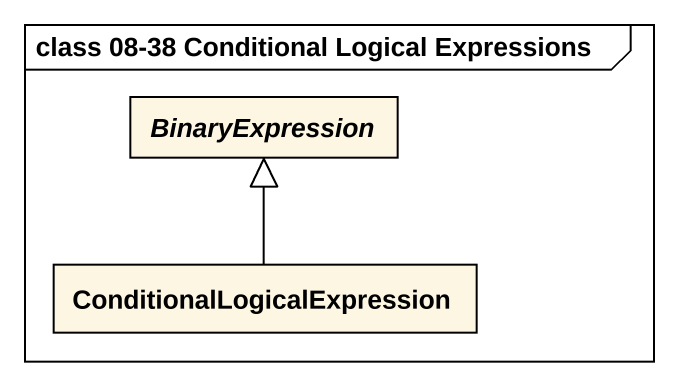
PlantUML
@startuml
mainframe class 08-38 Conditional Logical Expressions
hide circle
hide empty members
abstract class BinaryExpression
class ConditionalLogicalExpression
ConditionalLogicalExpression -up-|> BinaryExpression
@enduml
